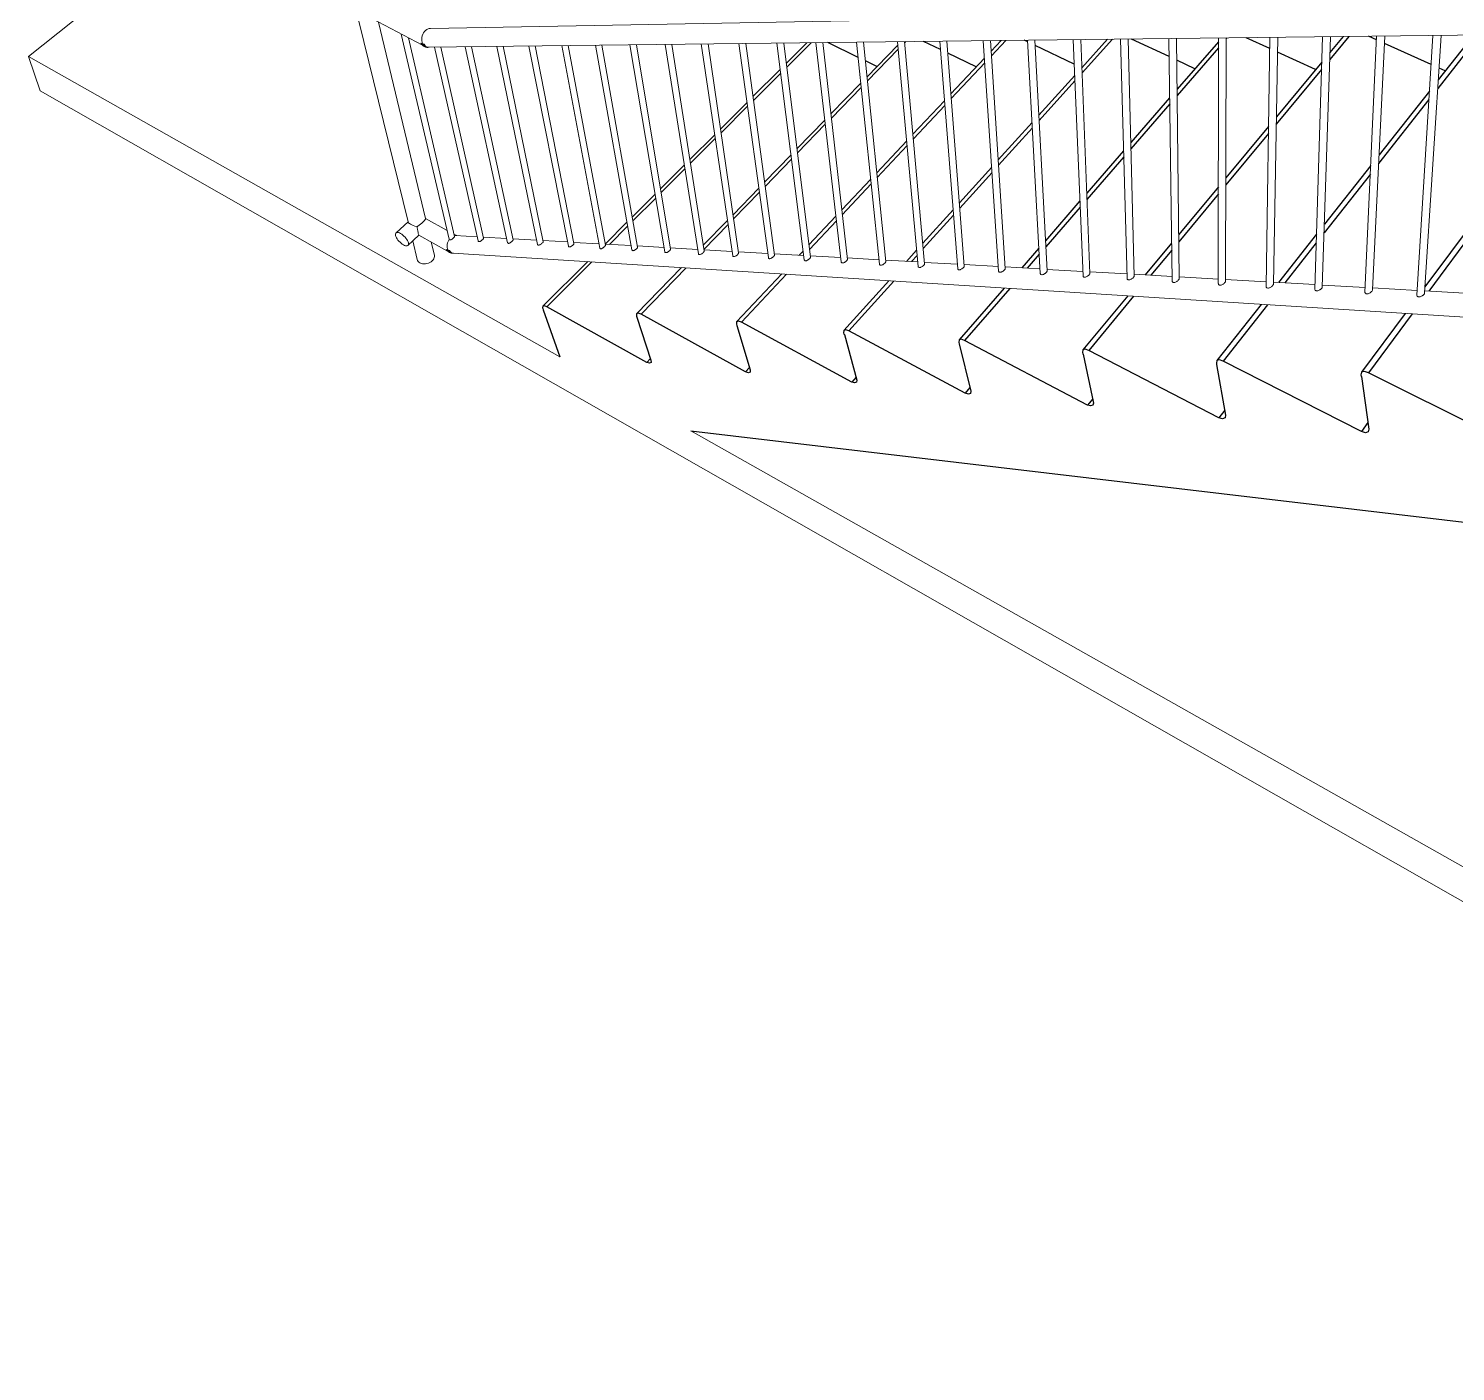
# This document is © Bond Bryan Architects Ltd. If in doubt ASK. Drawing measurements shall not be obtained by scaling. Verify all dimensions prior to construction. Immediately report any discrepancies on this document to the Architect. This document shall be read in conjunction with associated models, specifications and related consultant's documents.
# Model space of a CAD drawing. Header units: millimetres. Extents: x 14140 to 38780, y -11415 to 1223.
# Drawn here: x 15766 to 20282, y -11415 to -7166 of the extents above; entities that cross this region are included whole.
import ezdxf

# ---------------------------------------------------------------- set-up
doc = ezdxf.new("R2010")
doc.units = ezdxf.units.MM
doc.header["$MEASUREMENT"] = 0
for name, color, linetype in [('NewA-Ee_30_40-M_Floors', 7, 'Continuous'), ('NewA-Ee_35_10-M_StairsInternal', 7, 'Continuous'), ('NewA-Ss_25_15_60_05-M_BalustradeAndGuardingSystems', 7, 'Continuous')]:
    doc.layers.add(name, color=color, linetype=linetype)

# ---------------------------------------------------------------- blocks, each defined once
blk = doc.blocks.new('Section Elem_1_1', base_point=(19526.4, -6082.6))
at = {"layer": 'NewA-Ee_35_10-M_StairsInternal', "linetype": 'Continuous'}
for p, q in [((22361.9, -7135.1), (22350.8, -7139.1)), ((22376.1, -7137.6), (22361.9, -7135.1)), ((20803.1, -7180.8), (20802.1, -7182.2)), ((20969, -7222.2), (20871.6, -7180)), ((21283.7, -7175.2), (21189.8, -7310.7)), ((21261, -7175.5), (21196.2, -7268.7)), ((21392.1, -7191.1), (21352.6, -7174.4)), ((21803.2, -7169.2), (21579.7, -7518.4)), ((21778.7, -7169.4), (21590.4, -7462.5)), ((22062.3, -7247.1), (21875.4, -7169.6)), ((22350.8, -7139.1), (22318.7, -7193.8)), ((22377.8, -7138.4), (22340.3, -7202.6)), ((22377.8, -7138.4), (22376.1, -7137.6)), ((18229.4, -7210.7), (18164.4, -7275.6)), ((18242.7, -7210.6), (18165.8, -7287.4)), ((18391.4, -7256.8), (18296.1, -7210)), ((18517.3, -7217.9), (18419.8, -7318.2)), ((18541.6, -7207.1), (18539, -7209.8)), ((18651.7, -7232.4), (18598.1, -7206.5)), ((18844.1, -7203.6), (18812.6, -7237.1)), ((18858.9, -7203.4), (18813.6, -7251.8)), ((18928.4, -7208.1), (18917.2, -7202.7)), ((19075.7, -7278.2), (18952.2, -7219.4)), ((19180.9, -7199.7), (19099.5, -7289.5)), ((19196.8, -7199.5), (19100.2, -7306.3)), ((19375.6, -7254.3), (19256.9, -7198.8)), ((19531.9, -7207.3), (19400.8, -7358)), ((19559.2, -7195.3), (19556.4, -7198.4)), ((19694.2, -7229), (19619.4, -7194.6)), ((19944.7, -7190.8), (19884.2, -7263.8)), ((19926.5, -7191), (19884.9, -7241.1)), ((20032.2, -7201.4), (20007, -7190.1)), ((20205, -7279.4), (20057.3, -7212.7)), ((20359, -7186), (20226, -7355.1)), ((20339.5, -7186.2), (20227.7, -7327.9)), ((20574.2, -7251.2), (20425.1, -7185.2)), ((20773.2, -7193), (20581.6, -7450.6)), ((21595.9, -7277.6), (21419.6, -7202.8)), ((18451.1, -7286.1), (18414.7, -7268.2)), ((18518.5, -7231), (18421.1, -7331.3)), ((18765.4, -7287.3), (18675.3, -7243.8)), ((18791.2, -7259.8), (18685.3, -7372.5)), ((19457.7, -7292.7), (19399.8, -7265.6)), ((19531.9, -7226.7), (19401.1, -7377.5)), ((19839.5, -7295.7), (19718.8, -7240.3)), ((20769.4, -7226.2), (20578.4, -7483.8)), ((20691.4, -7303), (20600, -7262.6)), ((21162, -7305.9), (20995.6, -7233.7)), ((22243.5, -7322.2), (22091.3, -7259.1)), ((18145.1, -7294.8), (18058.6, -7381.1)), ((18146.6, -7306.6), (18060.2, -7393)), ((18792.2, -7274.5), (18686.4, -7387.2)), ((19077.2, -7314.1), (18963.7, -7439.5)), ((19099.5, -7289.5), (19099.5, -7289.5)), ((19858.1, -7295.3), (19714.8, -7468.1)), ((19858.8, -7272.5), (19715.2, -7445.4)), ((20250, -7299.7), (20230.1, -7290.7)), ((21684.9, -7315.3), (21623.6, -7289.3)), ((22292.9, -7284.1), (21946.6, -7878.2)), ((22271.1, -7275.1), (21965.6, -7796.9)), ((18399.9, -7338.7), (18305.5, -7435.8)), ((18401.2, -7351.8), (18307, -7448.9)), ((19077.9, -7330.9), (18964.5, -7456.3)), ((21159.7, -7321.2), (20942.1, -7634.3)), ((18039.9, -7399.8), (17955.9, -7483.6)), ((18664.6, -7394.5), (18565.1, -7500.4)), ((19377.4, -7385), (19254.3, -7526.6)), ((19377.7, -7404.4), (19254.7, -7546.1)), ((20198.1, -7390.5), (20039, -7592.8)), ((20199.8, -7363.4), (20040.3, -7565.6)), ((21153.4, -7363.3), (20936.5, -7676.4)), ((18041.6, -7411.6), (17957.6, -7495.5)), ((18665.8, -7409.2), (18566.4, -7515.1)), ((18286.2, -7455.7), (18198, -7546.4)), ((18287.7, -7468.7), (18199.6, -7559.4)), ((18942.2, -7463.1), (18835, -7581.5)), ((18943.1, -7480), (18836, -7598.4)), ((19690.5, -7475.2), (19555.2, -7638)), ((20551.3, -7491.4), (20375.6, -7727.7)), ((17937.7, -7501.8), (17859, -7580.3)), ((17939.5, -7513.6), (17860.8, -7592.2)), ((18545.1, -7521.6), (18450.6, -7622.1)), ((18546.5, -7536.3), (18452.1, -7636.9)), ((19690.1, -7498), (19555.2, -7660.8)), ((20548.1, -7524.6), (20372.9, -7760.9)), ((21548.6, -7527.5), (21296.6, -7919.9)), ((18179.3, -7565.6), (18095.3, -7652.1)), ((18181, -7578.7), (18097, -7665.1)), ((19231.9, -7552.4), (19115, -7686.8)), ((19232.4, -7571.8), (19115.8, -7706.2)), ((21538.1, -7583.5), (21287, -7975.9)), ((17841.3, -7598), (17766, -7673.1)), ((17843.1, -7609.9), (17768, -7684.9)), ((18814.3, -7604.4), (18712, -7717.3)), ((18815.4, -7621.2), (18713.3, -7734.1)), ((20012.7, -7626.2), (19866.3, -7812.3)), ((20013.9, -7599), (19867.2, -7785.1)), ((18077.1, -7670.7), (17995.5, -7754.7)), ((18431.3, -7642.7), (18339.9, -7739.9)), ((18432.8, -7657.4), (18341.5, -7754.7)), ((19531.7, -7666.4), (19406.1, -7817.5)), ((17748.7, -7690.3), (17676.8, -7762.1)), ((17750.7, -7702.2), (17678.9, -7774)), ((18078.9, -7683.8), (17997.4, -7767.8)), ((19093.6, -7711.4), (18984.4, -7837)), ((19531.7, -7689.1), (19406.4, -7840.3)), ((20908.7, -7682.3), (20711.6, -7965.8)), ((18321.2, -7759.8), (18235.8, -7850.6)), ((18692, -7739.3), (18596, -7845.3)), ((18693.4, -7756.1), (18597.5, -7862.2)), ((19094.4, -7730.9), (18985.4, -7856.5)), ((20347.4, -7765.6), (20185.6, -7983.1)), ((20903.2, -7724.4), (20706.8, -8007.9)), ((17659.9, -7778.9), (17591.1, -7847.7)), ((17662, -7790.8), (17604.1, -7848.7)), ((17977.9, -7772.9), (17901.4, -7851.5)), ((17979.8, -7785.9), (17903.5, -7864.6)), ((18322.9, -7774.5), (18237.7, -7865.4)), ((20344.7, -7798.9), (20198, -7996.8)), ((19383.7, -7844.5), (19299.9, -7945.5)), ((19842.3, -7816.7), (19721.7, -7969.6)), ((19841.5, -7843.9), (19741.7, -7970.7)), ((17535.5, -7903.1), (17393.7, -8044.6)), ((18217.7, -7869.8), (18205.3, -7883)), ((18576.7, -7866.6), (18544.3, -7902.4)), ((18578.2, -7883.4), (18560.3, -7903.3)), ((18963.8, -7860.7), (18909.4, -7923.2)), ((18964.8, -7880.2), (18926.6, -7924.2)), ((19384.1, -7867.3), (19318.4, -7946.6)), ((21915.8, -7882), (21770.3, -8130.3)), ((17548.8, -7904), (17406.4, -8046.3)), ((17832.9, -7922), (17690.3, -8068.7)), ((17846.9, -7922.9), (17704.4, -8069.7)), ((18149.8, -7942.1), (18006.9, -8094.1)), ((18164.7, -7943.1), (18021.9, -8095.2)), ((18488.8, -7963.6), (18345.9, -8121.3)), ((18504.8, -7964.7), (18362, -8122.5)), ((18854.1, -7986.8), (18711.2, -8151.2)), ((18871.3, -7987.9), (18728.5, -8152.5)), ((21259.1, -7978.1), (21210, -8054.6)), ((21897, -7963.2), (21793.5, -8140.9)), ((19244.9, -8011.7), (19102.9, -8182.7)), ((19263.4, -8012.8), (19121.5, -8184.1)), ((19667.3, -8038.5), (19527.1, -8216.3)), ((20680.9, -8010), (20671.3, -8023.8)), ((21249.7, -8034.1), (21235.7, -8056)), ((17393.7, -8044.6), (17392.9, -8049.9)), ((17392.9, -8049.9), (17393.5, -8051.9)), ((17393.5, -8051.9), (17394.9, -8055.8)), ((17398.7, -8043.2), (17393.7, -8044.6)), ((17394.9, -8055.8), (17447.1, -8204.3)), ((17406.4, -8046.3), (17398.7, -8043.2)), ((17722.4, -8222.5), (17406.4, -8046.3)), ((17695.6, -8066.5), (17690.3, -8068.7)), ((17690.3, -8068.7), (17690.3, -8075.5)), ((17690.3, -8075.5), (17691.6, -8079.5)), ((17691.6, -8079.5), (17735.9, -8215.4)), ((17704.4, -8069.7), (17695.6, -8066.5)), ((18035.2, -8251.8), (17704.4, -8069.7)), ((19687.4, -8039.7), (19547.3, -8217.8)), ((20122.9, -8067.4), (19984.8, -8253.1)), ((20144.6, -8068.8), (20006.7, -8254.7)), ((18006.9, -8094.1), (18006.7, -8101.1)), ((18006.7, -8101.1), (18007.9, -8105.2)), ((18012.7, -8091.8), (18006.9, -8094.1)), ((18007.9, -8105.2), (18008.1, -8105.3)), ((18008.1, -8105.3), (18050, -8245.5)), ((18021.9, -8095.2), (18012.7, -8091.8)), ((18371.2, -8284.7), (18021.9, -8095.2)), ((18345.9, -8121.3), (18345.4, -8128.6)), ((18345.4, -8128.6), (18346.5, -8132.8)), ((18352.2, -8119), (18345.9, -8121.3)), ((18362, -8122.5), (18352.2, -8119)), ((18730.1, -8319.4), (18362, -8122.5)), ((20619.1, -8098.9), (20483.6, -8293.8)), ((20642.7, -8100.4), (20507.4, -8295.6)), ((18346.5, -8132.8), (18348, -8133.6)), ((18348, -8133.6), (18387.4, -8278.3)), ((18711.2, -8151.2), (18710.3, -8158.8)), ((18710.3, -8158.8), (18711.3, -8163.1)), ((18718, -8148.9), (18711.2, -8151.2)), ((18711.3, -8163.1), (18711.5, -8163.3)), ((18711.5, -8163.3), (18747.9, -8312.9)), ((18728.5, -8152.5), (18718, -8148.9)), ((19117.4, -8357.4), (18728.5, -8152.5)), ((21159.5, -8133.2), (21027.7, -8338.4)), ((21185.2, -8134.8), (21053.7, -8340.4)), ((17734.2, -8210.2), (17722.4, -8222.5)), ((17735.9, -8215.4), (17736.1, -8222.5)), ((19102.9, -8182.7), (19101.5, -8190.5)), ((19101.5, -8190.5), (19102.5, -8195)), ((19102.5, -8195), (19104.2, -8195.9)), ((19110.4, -8180.3), (19102.9, -8182.7)), ((19104.2, -8195.9), (19136.9, -8350.7)), ((19121.5, -8184.1), (19110.4, -8180.3)), ((19533.3, -8397.6), (19121.5, -8184.1)), ((19527.1, -8216.3), (19525.3, -8224.4)), ((19535.4, -8213.8), (19527.1, -8216.3)), ((19547.3, -8217.8), (19535.4, -8213.8)), ((19984.7, -8440.7), (19547.3, -8217.8)), ((21727.7, -8203.1), (21620.4, -8386.4)), ((21750.9, -8213.8), (21649.3, -8388.3)), ((17731.1, -8225.1), (17722.4, -8222.5)), ((17736.1, -8222.5), (17731.1, -8225.1)), ((18047.8, -8238.1), (18035.2, -8251.8)), ((18044.4, -8255), (18035.2, -8251.8)), ((18050, -8252.7), (18044.4, -8255)), ((18050, -8245.5), (18050, -8252.7)), ((19525.3, -8224.4), (19526.2, -8229.1)), ((19526.2, -8229.1), (19554.8, -8389.6)), ((19984.8, -8253.1), (19982.5, -8261.4)), ((19982.5, -8261.4), (19983.2, -8266.3)), ((19993.9, -8250.5), (19984.8, -8253.1)), ((20006.7, -8254.7), (19993.9, -8250.5)), ((20472.4, -8487.7), (20006.7, -8254.7)), ((18385, -8269.3), (18371.2, -8284.7)), ((18380.3, -8287.2), (18371.2, -8284.7)), ((18386.2, -8284.9), (18380.3, -8287.2)), ((18387.4, -8278.3), (18386.2, -8284.9)), ((18745.2, -8301.7), (18730.1, -8319.4)), ((19983.2, -8266.3), (19985.1, -8267.2)), ((19985.1, -8267.2), (20008.3, -8433.7)), ((20483.6, -8293.8), (20480.7, -8302.5)), ((20480.7, -8302.5), (20481.2, -8307.6)), ((20481.2, -8307.6), (20481.4, -8307.7)), ((20481.4, -8307.7), (20498.5, -8480.6)), ((20493.7, -8291.2), (20483.6, -8293.8)), ((20507.4, -8295.6), (20493.7, -8291.2)), ((21005, -8539.9), (20507.4, -8295.6)), ((18740.5, -8322.9), (18730.1, -8319.4)), ((18747.2, -8320.5), (18740.5, -8322.9)), ((18747.9, -8312.9), (18747.2, -8320.5)), ((19134, -8337), (19117.4, -8357.4)), ((19136.9, -8350.7), (19134.5, -8357.3)), ((21027.7, -8338.4), (21023.9, -8347.5)), ((21023.9, -8347.5), (21024.3, -8352.7)), ((21024.3, -8352.7), (21034, -8532.6)), ((21038.9, -8335.8), (21027.7, -8338.4)), ((21053.7, -8340.4), (21038.9, -8335.8)), ((21584.8, -8595.9), (21053.7, -8340.4)), ((19127.5, -8359.7), (19117.4, -8357.4)), ((19134.5, -8357.3), (19127.5, -8359.7)), ((19551.9, -8373.6), (19533.3, -8397.6)), ((19545.2, -8400.8), (19533.3, -8397.6)), ((19553.2, -8397.9), (19545.2, -8400.8)), ((19554.8, -8389.6), (19553.2, -8397.9)), ((21620.4, -8386.4), (21616.1, -8395.5)), ((21616.1, -8395.5), (21616.2, -8401)), ((21632, -8383.3), (21620.4, -8386.4)), ((21647.4, -8387.4), (21632, -8383.3)), ((21649.2, -8388.3), (21647.4, -8387.4)), ((23894.8, -9445.6), (21649.2, -8388.3)), ((17862.4, -8438.8), (22261.5, -8958.1)), ((20005.3, -8412.4), (19984.7, -8440.7)), ((19997.3, -8444.7), (19984.7, -8440.7)), ((20006.3, -8442.1), (19997.3, -8444.7)), ((20008.3, -8433.7), (20006.3, -8442.1)), ((21616.2, -8401), (21617.1, -8588.5)), ((20495.9, -8453.4), (20472.4, -8487.7)), ((20486, -8492), (20472.4, -8487.7)), ((20495.9, -8489.3), (20486, -8492)), ((20498.5, -8480.6), (20495.9, -8489.3)), ((21032.1, -8497.1), (21005, -8539.9)), ((21034, -8532.6), (21030.6, -8541.7)), ((21019.7, -8544.4), (21005, -8539.9)), ((21030.6, -8541.7), (21019.7, -8544.4)), ((21616.8, -8540.4), (21584.8, -8595.9)), ((21600.3, -8600), (21584.8, -8595.9)), ((21612.2, -8597.3), (21600.3, -8600)), ((21617.1, -8588.5), (21612.2, -8597.3)), ((22261.5, -8958.1), (23774.2, -9688.2))]:
    blk.add_line(p, q, dxfattribs=at)
at = {"layer": 'NewA-Ee_35_10-M_StairsInternal', "color": 92, "linetype": 'Continuous', "lineweight": 35, "flags": 128}
blk.add_lwpolyline([(24407.4, -7959.5), (23894.8, -9445.6), (23774.2, -9688.2)], dxfattribs=at)
blk = doc.blocks.new('Section Elem_6_1', base_point=(19526.4, -6082.6))
at = {"layer": 'NewA-Ee_30_40-M_Floors', "color": 6, "linetype": 'Continuous', "lineweight": 13}
for p, q in [((17520.6, -5848.7), (15765.8, -7254.6)), ((15765.8, -7254.6), (17447.1, -8204.3)), ((15802.7, -7362.6), (15765.8, -7254.6)), ((15802.7, -7362.6), (22915.7, -11415.4)), ((17862.4, -8438.8), (22963.3, -11319.8))]:
    blk.add_line(p, q, dxfattribs=at)
blk = doc.blocks.new('Section Elem_8_1', base_point=(19526.4, -6082.6))
at = {"layer": 'NewA-Ss_25_15_60_05-M_BalustradeAndGuardingSystems', "color": 6, "linetype": 'Continuous', "lineweight": 13}
for p, q in [((22019.3, -7073.7), (17038.1, -7165.7)), ((16832.7, -7123.8), (17012.5, -7218.2)), ((16967.2, -7777.8), (16811.7, -7142.6)), ((16873.9, -7145.5), (17022.6, -7767.3)), ((17013.8, -7184), (17016.3, -7179.4)), ((17016.3, -7179.4), (17019.2, -7175.3)), ((17019.2, -7175.3), (17022.6, -7171.8)), ((17022.6, -7171.8), (17026.3, -7169)), ((17026.3, -7169), (17030.2, -7167.1)), ((17029.3, -7224.7), (22008.2, -7166.8)), ((17030.2, -7167.1), (17034.2, -7166)), ((17034.2, -7166), (17038.1, -7165.7)), ((16945.4, -7183), (17097, -7832.2)), ((16968.3, -7195), (17114.1, -7824.1)), ((17007.4, -7211.6), (17012.7, -7213.3)), ((17008.3, -7213.3), (17007.4, -7211.6)), ((17011.2, -7217.1), (17008.3, -7213.3)), ((17010.2, -7199.1), (17010.8, -7194)), ((17010.4, -7204.2), (17010.2, -7199.1)), ((17011.2, -7208.9), (17010.4, -7204.2)), ((17010.8, -7194), (17012, -7188.9)), ((17012.7, -7213.3), (17011.2, -7208.9)), ((17014.7, -7220.2), (17011.2, -7217.1)), ((17012, -7188.9), (17013.8, -7184)), ((17018.4, -7214.8), (17012.7, -7213.3)), ((17012.7, -7213.3), (17014.9, -7217.1)), ((17018.5, -7222.6), (17014.7, -7220.2)), ((17014.9, -7217.1), (17017.5, -7220.2)), ((17017.5, -7220.2), (17020.7, -7222.6)), ((17019.2, -7217), (17018.4, -7214.8)), ((17018.6, -7216.4), (17018.4, -7214.8)), ((17022.7, -7224.1), (17018.5, -7222.6)), ((17019.8, -7219.6), (17018.6, -7216.4)), ((17021, -7220.1), (17019.2, -7217)), ((17021.4, -7222.2), (17019.8, -7219.6)), ((17020.7, -7222.6), (17023.7, -7224.1)), ((17023.3, -7222.5), (17021, -7220.1)), ((17023.7, -7224.1), (17021.4, -7222.2)), ((17024.2, -7224.3), (17022.7, -7224.1)), ((17026.1, -7224.1), (17023.3, -7222.5)), ((17026.4, -7225.2), (17023.7, -7224.1)), ((17029.3, -7224.7), (17026.1, -7224.1)), ((17029.4, -7225.5), (17026.4, -7225.2)), ((17032.8, -7224.9), (17029.4, -7225.5)), ((17033.5, -7224.7), (17032.8, -7224.9)), ((17050.8, -7224.5), (17188.8, -7838)), ((17070.9, -7224.2), (17205.9, -7829.4)), ((17148, -7223.3), (17282, -7843.5)), ((17168.3, -7223.1), (17299.3, -7834.8)), ((17247.5, -7222.2), (17377.2, -7849)), ((17267.9, -7221.9), (17394.7, -7840.3)), ((17349.2, -7221), (17474.5, -7854.7)), ((17369.8, -7220.8), (17492.2, -7845.9)), ((17453.3, -7219.8), (17573.9, -7860.6)), ((17474, -7219.5), (17591.8, -7851.6)), ((17559.9, -7218.5), (17675.6, -7866.5)), ((17580.7, -7218.3), (17693.6, -7857.5)), ((17669, -7217.3), (17779.5, -7872.6)), ((17690, -7217), (17797.8, -7863.4)), ((17780.7, -7216), (17885.8, -7878.8)), ((17801.9, -7215.7), (17904.2, -7869.6)), ((17895.2, -7214.6), (17994.5, -7885.2)), ((17916.6, -7214.4), (18013.2, -7875.8)), ((18014.4, -7213.3), (18107.3, -7890.7)), ((18035.9, -7213), (18126.5, -7882.9)), ((18134.6, -7211.9), (18221.2, -7897.4)), ((18156.4, -7211.6), (18240.7, -7889.5)), ((18258, -7210.4), (18337.8, -7904.2)), ((18280, -7210.2), (18357.5, -7896.2)), ((18386.5, -7208.9), (18459.1, -7911.3)), ((18408.7, -7208.7), (18479.1, -7903.2)), ((18516.3, -7207.4), (18581.5, -7918.4)), ((18538.8, -7207.1), (18601.8, -7910.3)), ((18649.6, -7205.9), (18706.9, -7925.8)), ((18672.3, -7205.6), (18727.5, -7917.5)), ((18787.5, -7204.3), (18836.3, -7933.3)), ((18810.4, -7204), (18857.2, -7925)), ((18928.1, -7202.6), (18968.1, -7941)), ((18951.3, -7202.3), (18989.4, -7932.6)), ((19072.6, -7200.9), (19103.3, -7948.9)), ((19096, -7200.7), (19124.9, -7940.4)), ((19222.2, -7199.2), (19243, -7955.7)), ((19245.9, -7198.9), (19265, -7949.3)), ((19374.9, -7197.4), (19385.4, -7964)), ((19399, -7197.1), (19407.8, -7957.5)), ((19531.9, -7195.6), (19531.5, -7972.6)), ((19556.4, -7195.3), (19554.3, -7966)), ((19694.8, -7193.7), (19682.8, -7981.4)), ((19719.7, -7193.4), (19706, -7974.7)), ((19861.2, -7191.8), (19837, -7990.4)), ((19886.5, -7191.5), (19860.7, -7983.6)), ((20032.7, -7189.8), (19995.6, -7999.6)), ((20058.4, -7189.5), (20019.7, -7992.8)), ((20210.7, -7187.7), (20159.8, -8009.2)), ((20236.8, -7187.4), (20184.4, -8002.3)), ((17022.3, -7768.6), (17022.6, -7767.3)), ((17090.5, -7804.3), (17022.5, -7766.6)), ((16929.4, -7812.1), (16928, -7813.5)), ((16967, -7776.9), (16929.4, -7812.1)), ((16931.3, -7811.3), (16929.4, -7812.1)), ((16933.8, -7811.1), (16931.3, -7811.3)), ((16936.6, -7811.6), (16933.8, -7811.1)), ((16939.9, -7812.7), (16936.6, -7811.6)), ((16943.3, -7814.4), (16939.9, -7812.7)), ((16967.7, -7779.3), (16967.2, -7777.8)), ((16969.2, -7781.1), (16967.7, -7779.3)), ((16971.5, -7783), (16969.2, -7781.1)), ((16974.7, -7785), (16971.5, -7783)), ((16978.6, -7786.9), (16974.7, -7785)), ((16983, -7788.8), (16978.6, -7786.9)), ((16988, -7790.6), (16983, -7788.8)), ((16993.2, -7792.2), (16988, -7790.6)), ((16995.9, -7792.9), (16993.2, -7792.2)), ((16998, -7791.4), (16995.9, -7792.9)), ((16996.2, -7795.8), (16995.9, -7792.9)), ((16997, -7801.3), (16996.2, -7795.8)), ((16997.7, -7806.3), (16997, -7801.3)), ((16998.5, -7810.6), (16997.7, -7806.3)), ((16998, -7791.4), (17002.3, -7788.2)), ((16999.3, -7814.1), (16998.5, -7810.6)), ((17002.3, -7788.2), (17006.5, -7784.9)), ((17006.5, -7784.9), (17010.4, -7781.6)), ((17010.4, -7781.6), (17013.9, -7778.5)), ((17013.9, -7778.5), (17016.9, -7775.5)), ((17016.9, -7775.5), (17019.4, -7772.8)), ((17019.4, -7772.8), (17021.2, -7770.5)), ((17021.2, -7770.5), (17022.3, -7768.6)), ((16927.2, -7815.5), (16927, -7818)), ((16927, -7818), (16927.5, -7820.9)), ((16928, -7813.5), (16927.2, -7815.5)), ((16927.5, -7820.9), (16928.6, -7824.2)), ((16928.6, -7824.2), (16930.3, -7827.7)), ((16930.3, -7827.7), (16932.4, -7831.4)), ((16932.4, -7831.4), (16935.1, -7835)), ((16935.1, -7835), (16938.1, -7838.6)), ((16938.1, -7838.6), (16941.5, -7842)), ((16941.5, -7842), (16945, -7845.1)), ((16946.9, -7816.6), (16943.3, -7814.4)), ((16945, -7845.1), (16948.6, -7847.8)), ((16950.5, -7819.3), (16946.9, -7816.6)), ((16948.6, -7847.8), (16952.2, -7850.1)), ((16954, -7822.4), (16950.5, -7819.3)), ((16952.2, -7850.1), (16955.6, -7851.8)), ((16957.4, -7825.8), (16954, -7822.4)), ((16955.6, -7851.8), (16958.8, -7852.9)), ((16960.4, -7829.5), (16957.4, -7825.8)), ((16958.8, -7852.9), (16961.7, -7853.4)), ((16963.1, -7833.1), (16960.4, -7829.5)), ((16961.7, -7853.4), (16964.1, -7853.2)), ((16965.3, -7836.8), (16963.1, -7833.1)), ((16964.1, -7853.2), (16966.1, -7852.4)), ((16966.9, -7840.3), (16965.3, -7836.8)), ((17001.3, -7819.2), (16966.1, -7852.4)), ((16966.1, -7852.4), (16967.5, -7851)), ((16968, -7843.6), (16966.9, -7840.3)), ((16967.5, -7851), (16968.3, -7849)), ((16968.5, -7846.5), (16968, -7843.6)), ((16968.3, -7849), (16968.5, -7846.5)), ((16981.8, -7837.6), (16996.1, -7896.1)), ((17000, -7816.8), (16999.3, -7814.1)), ((17000.7, -7818.5), (17000, -7816.8)), ((17001.3, -7819.1), (17000.7, -7818.5)), ((17001.3, -7819.1), (17091.9, -7869.7)), ((17040.3, -7840.9), (17050.4, -7883.4)), ((17090.7, -7853.5), (17091.2, -7848.7)), ((17090.8, -7858.1), (17090.7, -7853.5)), ((17091.6, -7862.4), (17090.8, -7858.1)), ((17091.2, -7848.7), (17092.3, -7843.9)), ((17092.3, -7843.9), (17094, -7839.2)), ((17094, -7839.2), (17096.3, -7834.9)), ((17096.3, -7834.9), (17097.4, -7833.3)), ((17097, -7832.2), (17097.4, -7833.3)), ((17097.4, -7833.4), (17097.4, -7833.3)), ((17097.9, -7834.1), (17097.4, -7833.4)), ((17098.6, -7834.5), (17097.9, -7834.1)), ((17099.6, -7834.6), (17098.6, -7834.5)), ((17100.7, -7834.6), (17099.6, -7834.6)), ((17101.9, -7834.3), (17100.7, -7834.6)), ((17103.3, -7833.8), (17101.9, -7834.3)), ((17104.7, -7833.1), (17103.3, -7833.8)), ((17106.1, -7832.2), (17104.7, -7833.1)), ((17107.2, -7831.4), (17106.1, -7832.2)), ((17107.5, -7831.2), (17107.2, -7831.4)), ((17108.9, -7830.2), (17107.5, -7831.2)), ((17110.2, -7829.1), (17108.9, -7830.2)), ((17111.3, -7828), (17110.2, -7829.1)), ((17112.3, -7827.1), (17111.3, -7828)), ((17120.9, -7821.1), (17112.2, -7816.3)), ((17113.1, -7826.2), (17112.3, -7827.1)), ((17113.6, -7825.3), (17113.1, -7826.2)), ((17113.4, -7821.3), (17116.5, -7820.9)), ((17113.7, -7825.1), (17113.6, -7825.3)), ((17114, -7824.7), (17113.7, -7825.1)), ((17114.1, -7824.1), (17114, -7824.7)), ((17116.5, -7820.9), (17185.8, -7824.8)), ((17189.1, -7838.8), (17188.8, -7838)), ((17189.6, -7839.4), (17189.1, -7838.8)), ((17190.3, -7839.8), (17189.6, -7839.4)), ((17191.3, -7840), (17190.3, -7839.8)), ((17192.4, -7840), (17191.3, -7840)), ((17193.7, -7839.7), (17192.4, -7840)), ((17195.1, -7839.2), (17193.7, -7839.7)), ((17196.5, -7838.4), (17195.1, -7839.2)), ((17197.9, -7837.5), (17196.5, -7838.4)), ((17199, -7836.7), (17197.9, -7837.5)), ((17199.4, -7836.5), (17199, -7836.7)), ((17200.8, -7835.5), (17199.4, -7836.5)), ((17202, -7834.4), (17200.8, -7835.5)), ((17203.2, -7833.3), (17202, -7834.4)), ((17204.2, -7832.4), (17203.2, -7833.3)), ((17205, -7831.5), (17204.2, -7832.4)), ((17205.5, -7830.6), (17205, -7831.5)), ((17205.1, -7825.9), (17279.1, -7830.1)), ((17205.6, -7830.4), (17205.5, -7830.6)), ((17205.8, -7830), (17205.6, -7830.4)), ((17205.9, -7829.4), (17205.8, -7830)), ((17282.3, -7844.3), (17282, -7843.5)), ((17282.8, -7844.9), (17282.3, -7844.3)), ((17283.6, -7845.3), (17282.8, -7844.9)), ((17284.6, -7845.5), (17283.6, -7845.3)), ((17285.7, -7845.5), (17284.6, -7845.5)), ((17287, -7845.2), (17285.7, -7845.5)), ((17288.4, -7844.6), (17287, -7845.2)), ((17289.9, -7843.9), (17288.4, -7844.6)), ((17291.3, -7843), (17289.9, -7843.9)), ((17292.4, -7842.2), (17291.3, -7843)), ((17292.8, -7842), (17292.4, -7842.2)), ((17294.2, -7841), (17292.8, -7842)), ((17295.5, -7839.9), (17294.2, -7841)), ((17296.6, -7838.7), (17295.5, -7839.9)), ((17297.6, -7837.8), (17296.6, -7838.7)), ((17298.4, -7836.9), (17297.6, -7837.8)), ((17298.9, -7836), (17298.4, -7836.9)), ((17298.5, -7831.2), (17374.4, -7835.6)), ((17299, -7835.8), (17298.9, -7836)), ((17299.2, -7835.3), (17299, -7835.8)), ((17299.3, -7834.8), (17299.2, -7835.3)), ((17377.5, -7849.9), (17377.2, -7849)), ((17378.1, -7850.5), (17377.5, -7849.9)), ((17378.9, -7850.9), (17378.1, -7850.5)), ((17379.9, -7851.1), (17378.9, -7850.9)), ((17381.1, -7851.1), (17379.9, -7851.1)), ((17382.4, -7850.8), (17381.1, -7851.1)), ((17383.8, -7850.2), (17382.4, -7850.8)), ((17385.3, -7849.5), (17383.8, -7850.2)), ((17386.7, -7848.6), (17385.3, -7849.5)), ((17387.8, -7847.7), (17386.7, -7848.6)), ((17388.2, -7847.5), (17387.8, -7847.7)), ((17389.6, -7846.5), (17388.2, -7847.5)), ((17390.9, -7845.4), (17389.6, -7846.5)), ((17392.1, -7844.3), (17390.9, -7845.4)), ((17393.1, -7843.3), (17392.1, -7844.3)), ((17393.8, -7842.4), (17393.1, -7843.3)), ((17394.4, -7841.5), (17393.8, -7842.4)), ((17394, -7836.7), (17471.8, -7841.1)), ((17394.7, -7840.8), (17394.4, -7841.3)), ((17394.4, -7841.3), (17394.4, -7841.5)), ((17394.7, -7840.3), (17394.7, -7840.8)), ((17474.8, -7855.6), (17474.5, -7854.7)), ((17475.4, -7856.2), (17474.8, -7855.6)), ((17476.2, -7856.6), (17475.4, -7856.2)), ((17477.2, -7856.8), (17476.2, -7856.6)), ((17478.4, -7856.8), (17477.2, -7856.8)), ((17479.8, -7856.5), (17478.4, -7856.8)), ((17481.2, -7856), (17479.8, -7856.5)), ((17482.7, -7855.2), (17481.2, -7856)), ((17484.2, -7854.3), (17482.7, -7855.2)), ((17485.3, -7853.4), (17484.2, -7854.3)), ((17485.7, -7853.2), (17485.3, -7853.4)), ((17487.1, -7852.2), (17485.7, -7853.2)), ((17488.4, -7851.1), (17487.1, -7852.2)), ((17489.6, -7849.9), (17488.4, -7851.1)), ((17490.6, -7849), (17489.6, -7849.9)), ((17491.4, -7848), (17490.6, -7849)), ((17491.9, -7847.1), (17491.4, -7848)), ((17491.5, -7842.3), (17571.3, -7846.8)), ((17492.2, -7846.4), (17491.9, -7846.9)), ((17491.9, -7846.9), (17491.9, -7847.1)), ((17492.2, -7845.9), (17492.2, -7846.4)), ((17586.8, -7858), (17585.3, -7859)), ((17588.1, -7856.9), (17586.8, -7858)), ((17589.3, -7855.7), (17588.1, -7856.9)), ((17590.3, -7854.7), (17589.3, -7855.7)), ((17591, -7853.8), (17590.3, -7854.7)), ((17591.5, -7852.9), (17591, -7853.8)), ((17591.1, -7848), (17673.1, -7852.6)), ((17591.6, -7852.7), (17591.5, -7852.9)), ((17591.8, -7852.2), (17591.6, -7852.7)), ((17591.8, -7851.6), (17591.8, -7852.2)), ((17693, -7853.8), (17777.1, -7858.6)), ((17693.7, -7858), (17693.5, -7858.5)), ((17693.6, -7857.5), (17693.7, -7858)), ((16997.1, -7899.4), (16996.1, -7896.1)), ((16998.9, -7902.5), (16997.1, -7899.4)), ((17001.4, -7905.2), (16998.9, -7902.5)), ((17043.3, -7900.9), (17039.8, -7903.9)), ((17046.3, -7897.7), (17043.3, -7900.9)), ((17048.5, -7894.2), (17046.3, -7897.7)), ((17049.9, -7890.6), (17048.5, -7894.2)), ((17050.6, -7886.9), (17049.9, -7890.6)), ((17050.4, -7883.4), (17050.6, -7886.9)), ((17089, -7866.1), (17088.2, -7864.5)), ((17088.2, -7864.6), (17088.2, -7864.5)), ((17088.2, -7864.5), (17093, -7866.3)), ((17091.7, -7869.5), (17089, -7866.1)), ((17093, -7866.3), (17091.6, -7862.4)), ((17094.9, -7872.2), (17091.7, -7869.5)), ((17098.5, -7868.1), (17093, -7866.3)), ((17093, -7866.3), (17094.9, -7869.7)), ((17094.9, -7869.7), (17097.4, -7872.4)), ((17098.4, -7874.3), (17094.9, -7872.2)), ((17097.4, -7872.4), (17100.3, -7874.4)), ((17102.3, -7875.5), (17098.4, -7874.3)), ((17099.1, -7870), (17098.5, -7868.1)), ((17098.7, -7869.5), (17098.5, -7868.1)), ((17099.7, -7872.3), (17098.7, -7869.5)), ((17100.8, -7872.6), (17099.1, -7870)), ((17101.3, -7874.5), (17099.7, -7872.3)), ((17100.3, -7874.4), (17103.3, -7876)), ((17103, -7874.5), (17100.8, -7872.6)), ((17103.3, -7876), (17101.3, -7874.5)), ((17105.5, -7875.7), (17103, -7874.5)), ((17105.8, -7876.8), (17103.3, -7876)), ((17108.4, -7876), (17105.5, -7875.7)), ((17108.6, -7876.8), (17105.8, -7876.8)), ((17108.4, -7876), (21642.8, -8163.9)), ((17111, -7876.2), (17108.6, -7876.8)), ((17574.3, -7861.4), (17573.9, -7860.6)), ((17574.9, -7862.1), (17574.3, -7861.4)), ((17575.7, -7862.5), (17574.9, -7862.1)), ((17576.8, -7862.7), (17575.7, -7862.5)), ((17578, -7862.6), (17576.8, -7862.7)), ((17579.3, -7862.3), (17578, -7862.6)), ((17580.8, -7861.8), (17579.3, -7862.3)), ((17582.3, -7861), (17580.8, -7861.8)), ((17583.9, -7860.1), (17582.3, -7861)), ((17585, -7859.3), (17583.9, -7860.1)), ((17585.3, -7859), (17585, -7859.3)), ((17675.9, -7867.4), (17675.6, -7866.5)), ((17676.6, -7868), (17675.9, -7867.4)), ((17677.4, -7868.5), (17676.6, -7868)), ((17678.5, -7868.7), (17677.4, -7868.5)), ((17679.7, -7868.6), (17678.5, -7868.7)), ((17681.1, -7868.3), (17679.7, -7868.6)), ((17682.6, -7867.8), (17681.1, -7868.3)), ((17684.2, -7867), (17682.6, -7867.8)), ((17685.7, -7866.1), (17684.2, -7867)), ((17686.8, -7865.2), (17685.7, -7866.1)), ((17687.2, -7865), (17686.8, -7865.2)), ((17688.7, -7863.9), (17687.2, -7865)), ((17690, -7862.8), (17688.7, -7863.9)), ((17691.1, -7861.6), (17690, -7862.8)), ((17692.1, -7860.6), (17691.1, -7861.6)), ((17692.9, -7859.6), (17692.1, -7860.6)), ((17693.4, -7858.7), (17692.9, -7859.6)), ((17693.5, -7858.5), (17693.4, -7858.7)), ((17779.9, -7873.5), (17779.5, -7872.6)), ((17780.5, -7874.1), (17779.9, -7873.5)), ((17781.4, -7874.6), (17780.5, -7874.1)), ((17782.5, -7874.8), (17781.4, -7874.6)), ((17783.8, -7874.7), (17782.5, -7874.8)), ((17785.2, -7874.4), (17783.8, -7874.7)), ((17786.7, -7873.9), (17785.2, -7874.4)), ((17788.3, -7873.1), (17786.7, -7873.9)), ((17789.8, -7872.1), (17788.3, -7873.1)), ((17791, -7871.3), (17789.8, -7872.1)), ((17791.4, -7871), (17791, -7871.3)), ((17792.8, -7870), (17791.4, -7871)), ((17794.2, -7868.8), (17792.8, -7870)), ((17795.3, -7867.6), (17794.2, -7868.8)), ((17796.3, -7866.6), (17795.3, -7867.6)), ((17797.1, -7865.7), (17796.3, -7866.6)), ((17797.1, -7859.7), (17883.5, -7864.6)), ((17797.6, -7864.7), (17797.1, -7865.7)), ((17797.8, -7864), (17797.6, -7864.5)), ((17797.6, -7864.5), (17797.6, -7864.7)), ((17797.8, -7863.4), (17797.8, -7864)), ((17886.2, -7879.7), (17885.8, -7878.8)), ((17886.8, -7880.4), (17886.2, -7879.7)), ((17887.8, -7880.8), (17886.8, -7880.4)), ((17888.9, -7881), (17887.8, -7880.8)), ((17890.2, -7881), (17888.9, -7881)), ((17891.6, -7880.7), (17890.2, -7881)), ((17893.2, -7880.1), (17891.6, -7880.7)), ((17894.8, -7879.3), (17893.2, -7880.1)), ((17896.3, -7878.4), (17894.8, -7879.3)), ((17897.5, -7877.5), (17896.3, -7878.4)), ((17897.9, -7877.3), (17897.5, -7877.5)), ((17899.4, -7876.2), (17897.9, -7877.3)), ((17900.7, -7875), (17899.4, -7876.2)), ((17901.9, -7873.8), (17900.7, -7875)), ((17902.9, -7872.8), (17901.9, -7873.8)), ((17903.6, -7871.8), (17902.9, -7872.8)), ((17904.1, -7870.9), (17903.6, -7871.8)), ((17903.7, -7865.8), (17992.4, -7870.9)), ((17904.3, -7870.2), (17904.1, -7870.7)), ((17904.1, -7870.7), (17904.1, -7870.9)), ((17904.2, -7869.6), (17904.3, -7870.2)), ((17994.9, -7886.1), (17994.5, -7885.2)), ((17995.6, -7886.8), (17994.9, -7886.1)), ((17996.6, -7887.2), (17995.6, -7886.8)), ((17997.7, -7887.4), (17996.6, -7887.2)), ((17999, -7887.4), (17997.7, -7887.4)), ((18000.5, -7887.1), (17999, -7887.4)), ((18002.1, -7886.5), (18000.5, -7887.1)), ((18003.7, -7885.7), (18002.1, -7886.5)), ((18005.3, -7884.7), (18003.7, -7885.7)), ((18006.5, -7883.9), (18005.3, -7884.7)), ((18006.9, -7883.6), (18006.5, -7883.9)), ((18008.4, -7882.5), (18006.9, -7883.6)), ((18009.7, -7881.3), (18008.4, -7882.5)), ((18010.9, -7880.1), (18009.7, -7881.3)), ((18011.9, -7879.1), (18010.9, -7880.1)), ((18012.6, -7878.1), (18011.9, -7879.1)), ((18012.6, -7872), (18105.5, -7877.3)), ((18013.1, -7877.2), (18012.6, -7878.1)), ((18013.3, -7876.4), (18013.1, -7876.9)), ((18013.1, -7876.9), (18013.1, -7877.2)), ((18013.2, -7875.8), (18013.3, -7876.4)), ((18107.5, -7891.8), (18107.3, -7890.7)), ((18107.9, -7892.7), (18107.5, -7891.8)), ((18108.6, -7893.4), (18107.9, -7892.7)), ((18109.6, -7893.9), (18108.6, -7893.4)), ((18110.8, -7894.1), (18109.6, -7893.9)), ((18112.2, -7894), (18110.8, -7894.1)), ((18113.7, -7893.7), (18112.2, -7894)), ((18115.2, -7893.2), (18113.7, -7893.7)), ((18116.9, -7892.4), (18115.2, -7893.2)), ((18118.5, -7891.4), (18116.9, -7892.4)), ((18119.7, -7890.5), (18118.5, -7891.4)), ((18120.1, -7890.2), (18119.7, -7890.5)), ((18121.6, -7889.1), (18120.1, -7890.2)), ((18123, -7887.9), (18121.6, -7889.1)), ((18124.2, -7886.7), (18123, -7887.9)), ((18125.1, -7885.7), (18124.2, -7886.7)), ((18125.9, -7884.6), (18125.1, -7885.7)), ((18125.9, -7878.5), (18219.5, -7883.8)), ((18126.3, -7883.7), (18125.9, -7884.6)), ((18126.4, -7883.5), (18126.3, -7883.7)), ((18126.5, -7882.9), (18126.4, -7883.5)), ((18221.4, -7898.5), (18221.2, -7897.4)), ((18221.9, -7899.4), (18221.4, -7898.5)), ((18222.6, -7900.1), (18221.9, -7899.4)), ((18223.6, -7900.6), (18222.6, -7900.1)), ((18224.8, -7900.8), (18223.6, -7900.6)), ((18226.2, -7900.7), (18224.8, -7900.8)), ((18227.7, -7900.4), (18226.2, -7900.7)), ((18229.4, -7899.8), (18227.7, -7900.4)), ((18231, -7899), (18229.4, -7899.8)), ((18232.7, -7898), (18231, -7899)), ((18233.9, -7897.1), (18232.7, -7898)), ((18234.3, -7896.9), (18233.9, -7897.1)), ((18235.8, -7895.8), (18234.3, -7896.9)), ((18237.2, -7894.6), (18235.8, -7895.8)), ((18238.4, -7893.3), (18237.2, -7894.6)), ((18239.3, -7892.3), (18238.4, -7893.3)), ((18240.1, -7891.2), (18239.3, -7892.3)), ((18240.1, -7885), (18336.2, -7890.5)), ((18240.5, -7890.3), (18240.1, -7891.2)), ((18240.7, -7889.5), (18240.5, -7890)), ((18240.5, -7890), (18240.5, -7890.3)), ((18352.7, -7902.6), (18351.2, -7903.7)), ((18354.1, -7901.4), (18352.7, -7902.6)), ((18355.3, -7900.1), (18354.1, -7901.4)), ((18356.3, -7899), (18355.3, -7900.1)), ((18357, -7898), (18356.3, -7899)), ((18357, -7891.7), (18457.6, -7897.4)), ((18357.4, -7897), (18357, -7898)), ((18357.5, -7896.2), (18357.4, -7896.8)), ((18357.4, -7896.8), (18357.4, -7897)), ((18478.6, -7898.6), (18580.2, -7904.4)), ((18479.1, -7903.2), (18479, -7903.8)), ((17004.6, -7907.4), (17001.4, -7905.2)), ((17008.4, -7909.1), (17004.6, -7907.4)), ((17012.6, -7910.2), (17008.4, -7909.1)), ((17017.1, -7910.7), (17012.6, -7910.2)), ((17021.9, -7910.5), (17017.1, -7910.7)), ((17026.7, -7909.7), (17021.9, -7910.5)), ((17031.3, -7908.3), (17026.7, -7909.7)), ((17035.7, -7906.3), (17031.3, -7908.3)), ((17039.8, -7903.9), (17035.7, -7906.3)), ((18338, -7905.3), (18337.8, -7904.2)), ((18338.5, -7906.3), (18338, -7905.3)), ((18339.3, -7907), (18338.5, -7906.3)), ((18340.3, -7907.4), (18339.3, -7907)), ((18341.5, -7907.6), (18340.3, -7907.4)), ((18343, -7907.6), (18341.5, -7907.6)), ((18344.5, -7907.3), (18343, -7907.6)), ((18346.2, -7906.7), (18344.5, -7907.3)), ((18347.9, -7905.9), (18346.2, -7906.7)), ((18349.6, -7904.9), (18347.9, -7905.9)), ((18350.8, -7903.9), (18349.6, -7904.9)), ((18351.2, -7903.7), (18350.8, -7903.9)), ((18459.3, -7912.4), (18459.1, -7911.3)), ((18459.8, -7913.4), (18459.3, -7912.4)), ((18460.6, -7914.1), (18459.8, -7913.4)), ((18461.7, -7914.6), (18460.6, -7914.1)), ((18463, -7914.8), (18461.7, -7914.6)), ((18464.4, -7914.7), (18463, -7914.8)), ((18466, -7914.4), (18464.4, -7914.7)), ((18467.7, -7913.8), (18466, -7914.4)), ((18469.4, -7913), (18467.7, -7913.8)), ((18471.1, -7912), (18469.4, -7913)), ((18472.4, -7911), (18471.1, -7912)), ((18472.8, -7910.8), (18472.4, -7911)), ((18474.3, -7909.7), (18472.8, -7910.8)), ((18475.7, -7908.4), (18474.3, -7909.7)), ((18476.9, -7907.1), (18475.7, -7908.4)), ((18477.9, -7906.1), (18476.9, -7907.1)), ((18478.6, -7905), (18477.9, -7906.1)), ((18479, -7904), (18478.6, -7905)), ((18479, -7903.8), (18479, -7904)), ((18581.7, -7919.6), (18581.5, -7918.4)), ((18582.3, -7920.5), (18581.7, -7919.6)), ((18583.1, -7921.3), (18582.3, -7920.5)), ((18584.2, -7921.8), (18583.1, -7921.3)), ((18585.5, -7922), (18584.2, -7921.8)), ((18587, -7921.9), (18585.5, -7922)), ((18588.6, -7921.6), (18587, -7921.9)), ((18590.3, -7921), (18588.6, -7921.6)), ((18592.1, -7920.2), (18590.3, -7921)), ((18593.8, -7919.1), (18592.1, -7920.2)), ((18595.1, -7918.2), (18593.8, -7919.1)), ((18595.5, -7918), (18595.1, -7918.2)), ((18597, -7916.8), (18595.5, -7918)), ((18598.4, -7915.5), (18597, -7916.8)), ((18599.6, -7914.2), (18598.4, -7915.5)), ((18600.6, -7913.1), (18599.6, -7914.2)), ((18601.3, -7912.1), (18600.6, -7913.1)), ((18601.7, -7911.1), (18601.3, -7912.1)), ((18601.4, -7905.6), (18705.7, -7911.6)), ((18601.8, -7910.3), (18601.7, -7910.8)), ((18601.7, -7910.8), (18601.7, -7911.1)), ((18707.1, -7926.9), (18706.9, -7925.8)), ((18707.7, -7927.9), (18707.1, -7926.9)), ((18708.6, -7928.7), (18707.7, -7927.9)), ((18709.7, -7929.1), (18708.6, -7928.7)), ((18711, -7929.4), (18709.7, -7929.1)), ((18712.6, -7929.3), (18711, -7929.4)), ((18714.2, -7929), (18712.6, -7929.3)), ((18716, -7928.4), (18714.2, -7929)), ((18717.7, -7927.6), (18716, -7928.4)), ((18719.5, -7926.5), (18717.7, -7927.6)), ((18720.8, -7925.5), (18719.5, -7926.5)), ((18721.2, -7925.3), (18720.8, -7925.5)), ((18722.8, -7924.1), (18721.2, -7925.3)), ((18724.2, -7922.8), (18722.8, -7924.1)), ((18725.4, -7921.5), (18724.2, -7922.8)), ((18726.3, -7920.4), (18725.4, -7921.5)), ((18727, -7919.3), (18726.3, -7920.4)), ((18727.4, -7918.3), (18727, -7919.3)), ((18727.1, -7912.8), (18835.4, -7919)), ((18727.5, -7917.5), (18727.4, -7918.1)), ((18727.4, -7918.1), (18727.4, -7918.3)), ((18836.6, -7934.5), (18836.3, -7933.3)), ((18837.2, -7935.5), (18836.6, -7934.5)), ((18838.1, -7936.3), (18837.2, -7935.5)), ((18839.3, -7936.8), (18838.1, -7936.3)), ((18840.7, -7937), (18839.3, -7936.8)), ((18842.2, -7936.9), (18840.7, -7937)), ((18843.9, -7936.6), (18842.2, -7936.9)), ((18845.7, -7936), (18843.9, -7936.6)), ((18847.5, -7935.2), (18845.7, -7936)), ((18849.3, -7934.1), (18847.5, -7935.2)), ((18850.6, -7933.1), (18849.3, -7934.1)), ((18851, -7932.9), (18850.6, -7933.1)), ((18852.6, -7931.7), (18851, -7932.9)), ((18854, -7930.4), (18852.6, -7931.7)), ((18855.2, -7929), (18854, -7930.4)), ((18856.2, -7927.9), (18855.2, -7929)), ((18856.8, -7926.8), (18856.2, -7927.9)), ((18857.2, -7925.8), (18856.8, -7926.8)), ((18856.9, -7920.2), (18967.4, -7926.5)), ((18857.2, -7925), (18857.2, -7925.6)), ((18857.2, -7925.6), (18857.2, -7925.8)), ((18968.5, -7942.2), (18968.1, -7941)), ((18969.1, -7943.2), (18968.5, -7942.2)), ((18970, -7944), (18969.1, -7943.2)), ((18971.2, -7944.5), (18970, -7944)), ((18972.6, -7944.7), (18971.2, -7944.5)), ((18974.2, -7944.7), (18972.6, -7944.7)), ((18976, -7944.4), (18974.2, -7944.7)), ((18977.8, -7943.8), (18976, -7944.4)), ((18979.6, -7942.9), (18977.8, -7943.8)), ((18981.5, -7941.8), (18979.6, -7942.9)), ((18982.8, -7940.8), (18981.5, -7941.8)), ((18983.2, -7940.6), (18982.8, -7940.8)), ((18984.8, -7939.4), (18983.2, -7940.6)), ((18986.2, -7938.1), (18984.8, -7939.4)), ((18987.4, -7936.7), (18986.2, -7938.1)), ((18988.4, -7935.6), (18987.4, -7936.7)), ((18989, -7934.5), (18988.4, -7935.6)), ((18989.4, -7933.4), (18989, -7934.5)), ((18989.1, -7927.8), (19102.7, -7934.2)), ((18989.4, -7932.6), (18989.4, -7933.2)), ((18989.4, -7933.2), (18989.4, -7933.4)), ((19118.3, -7948.7), (19117, -7949.7)), ((19118.8, -7948.5), (19118.3, -7948.7)), ((19120.4, -7947.3), (19118.8, -7948.5)), ((19121.8, -7945.9), (19120.4, -7947.3)), ((19123, -7944.6), (19121.8, -7945.9)), ((19123.9, -7943.4), (19123, -7944.6)), ((19124.6, -7942.3), (19123.9, -7943.4)), ((19124.9, -7941.2), (19124.6, -7942.3)), ((19124.7, -7935.5), (19242.6, -7942.2)), ((19124.9, -7940.4), (19124.9, -7941)), ((19124.9, -7941), (19124.9, -7941.2)), ((19264.8, -7943.5), (19385.2, -7950.4)), ((19103.7, -7950.2), (19103.3, -7948.9)), ((19104.4, -7951.2), (19103.7, -7950.2)), ((19105.3, -7952), (19104.4, -7951.2)), ((19106.5, -7952.5), (19105.3, -7952)), ((19108, -7952.7), (19106.5, -7952.5)), ((19109.6, -7952.7), (19108, -7952.7)), ((19111.4, -7952.3), (19109.6, -7952.7)), ((19113.3, -7951.7), (19111.4, -7952.3)), ((19115.1, -7950.8), (19113.3, -7951.7)), ((19117, -7949.7), (19115.1, -7950.8)), ((19243, -7955.7), (19243, -7956)), ((19243.1, -7957.1), (19243, -7956)), ((19243.4, -7958.3), (19243.1, -7957.1)), ((19244.1, -7959.4), (19243.4, -7958.3)), ((19245.1, -7960.2), (19244.1, -7959.4)), ((19246.4, -7960.7), (19245.1, -7960.2)), ((19247.9, -7960.9), (19246.4, -7960.7)), ((19249.6, -7960.9), (19247.9, -7960.9)), ((19251.4, -7960.5), (19249.6, -7960.9)), ((19253.3, -7959.9), (19251.4, -7960.5)), ((19255.2, -7959), (19253.3, -7959.9)), ((19257.1, -7957.9), (19255.2, -7959)), ((19258.4, -7956.9), (19257.1, -7957.9)), ((19258.9, -7956.7), (19258.4, -7956.9)), ((19260.5, -7955.4), (19258.9, -7956.7)), ((19261.9, -7954.1), (19260.5, -7955.4)), ((19263.1, -7952.7), (19261.9, -7954.1)), ((19264.1, -7951.5), (19263.1, -7952.7)), ((19264.7, -7950.4), (19264.1, -7951.5)), ((19265, -7949.3), (19264.7, -7950.4)), ((19385.4, -7964), (19385.4, -7964.3)), ((19385.4, -7965.4), (19385.4, -7964.3)), ((19385.9, -7966.7), (19385.4, -7965.4)), ((19386.6, -7967.7), (19385.9, -7966.7)), ((19387.6, -7968.5), (19386.6, -7967.7)), ((19388.9, -7969.1), (19387.6, -7968.5)), ((19390.5, -7969.3), (19388.9, -7969.1)), ((19392.2, -7969.3), (19390.5, -7969.3)), ((19394, -7968.9), (19392.2, -7969.3)), ((19396, -7968.3), (19394, -7968.9)), ((19397.9, -7967.4), (19396, -7968.3)), ((19399.8, -7966.3), (19397.9, -7967.4)), ((19401.2, -7965.3), (19399.8, -7966.3)), ((19401.6, -7965), (19401.2, -7965.3)), ((19403.3, -7963.7), (19401.6, -7965)), ((19404.8, -7962.4), (19403.3, -7963.7)), ((19406, -7961), (19404.8, -7962.4)), ((19406.9, -7959.8), (19406, -7961)), ((19407.5, -7958.6), (19406.9, -7959.8)), ((19407.8, -7957.5), (19407.5, -7958.6)), ((19407.7, -7951.7), (19531.6, -7958.7)), ((19531.5, -7972.6), (19531.6, -7972.9)), ((19531.6, -7974), (19531.6, -7972.9)), ((19532.1, -7975.3), (19531.6, -7974)), ((19532.8, -7976.3), (19532.1, -7975.3)), ((19533.9, -7977.1), (19532.8, -7976.3)), ((19535.3, -7977.7), (19533.9, -7977.1)), ((19536.8, -7977.9), (19535.3, -7977.7)), ((19538.6, -7977.9), (19536.8, -7977.9)), ((19540.5, -7977.5), (19538.6, -7977.9)), ((19542.5, -7976.9), (19540.5, -7977.5)), ((19544.5, -7976), (19542.5, -7976.9)), ((19546.4, -7974.8), (19544.5, -7976)), ((19547.8, -7973.8), (19546.4, -7974.8)), ((19548.2, -7973.5), (19547.8, -7973.8)), ((19549.9, -7972.3), (19548.2, -7973.5)), ((19551.4, -7970.9), (19549.9, -7972.3)), ((19552.6, -7969.5), (19551.4, -7970.9)), ((19553.5, -7968.3), (19552.6, -7969.5)), ((19554.1, -7967.1), (19553.5, -7968.3)), ((19554.3, -7966), (19554.1, -7967.1)), ((19554.4, -7960), (19683, -7967.4)), ((19682.8, -7981.4), (19682.8, -7981.7)), ((19682.9, -7982.8), (19682.8, -7981.7)), ((19683.3, -7984.1), (19682.9, -7982.8)), ((19684.1, -7985.2), (19683.3, -7984.1)), ((19685.3, -7986), (19684.1, -7985.2)), ((19686.6, -7986.6), (19685.3, -7986)), ((19688.3, -7986.8), (19686.6, -7986.6)), ((19690.1, -7986.8), (19688.3, -7986.8)), ((19692, -7986.4), (19690.1, -7986.8)), ((19694, -7985.8), (19692, -7986.4)), ((19696.1, -7984.9), (19694, -7985.8)), ((19698.1, -7983.7), (19696.1, -7984.9)), ((19699.5, -7982.7), (19698.1, -7983.7)), ((19699.9, -7982.4), (19699.5, -7982.7)), ((19701.6, -7981.1), (19699.9, -7982.4)), ((19703.1, -7979.7), (19701.6, -7981.1)), ((19704.3, -7978.2), (19703.1, -7979.7)), ((19705.2, -7977), (19704.3, -7978.2)), ((19705.8, -7975.8), (19705.2, -7977)), ((19706, -7974.7), (19705.8, -7975.8)), ((19706.1, -7968.7), (19837.4, -7976.2)), ((19837, -7990.4), (19837.1, -7990.7)), ((19837.2, -7991.8), (19837.1, -7990.7)), ((19837.7, -7993.2), (19837.2, -7991.8)), ((19838.5, -7994.2), (19837.7, -7993.2)), ((19850.7, -7993.9), (19848.7, -7994.8)), ((19852.8, -7992.7), (19850.7, -7993.9)), ((19854.2, -7991.7), (19852.8, -7992.7)), ((19854.6, -7991.4), (19854.2, -7991.7)), ((19856.4, -7990.1), (19854.6, -7991.4)), ((19857.8, -7988.7), (19856.4, -7990.1)), ((19859, -7987.2), (19857.8, -7988.7)), ((19859.9, -7986), (19859, -7987.2)), ((19860.5, -7984.8), (19859.9, -7986)), ((19860.7, -7983.6), (19860.5, -7984.8)), ((19860.9, -7977.5), (19996.2, -7985.3)), ((20019.7, -7992.8), (20019.5, -7994)), ((20020, -7986.6), (20160.7, -7994.6)), ((19839.7, -7995.1), (19838.5, -7994.2)), ((19841.1, -7995.6), (19839.7, -7995.1)), ((19842.8, -7995.9), (19841.1, -7995.6)), ((19844.6, -7995.9), (19842.8, -7995.9)), ((19846.6, -7995.5), (19844.6, -7995.9)), ((19848.7, -7994.8), (19846.6, -7995.5)), ((19995.6, -7999.6), (19995.6, -7999.9)), ((19995.7, -8001.1), (19995.6, -7999.9)), ((19996.3, -8002.4), (19995.7, -8001.1)), ((19997.2, -8003.6), (19996.3, -8002.4)), ((19998.4, -8004.4), (19997.2, -8003.6)), ((19999.8, -8005), (19998.4, -8004.4)), ((20001.6, -8005.2), (19999.8, -8005)), ((20003.5, -8005.2), (20001.6, -8005.2)), ((20005.5, -8004.8), (20003.5, -8005.2)), ((20007.6, -8004.2), (20005.5, -8004.8)), ((20009.7, -8003.2), (20007.6, -8004.2)), ((20011.8, -8002), (20009.7, -8003.2)), ((20013.2, -8001), (20011.8, -8002)), ((20013.7, -8000.7), (20013.2, -8001)), ((20015.4, -7999.4), (20013.7, -8000.7)), ((20016.9, -7997.9), (20015.4, -7999.4)), ((20018.1, -7996.4), (20016.9, -7997.9)), ((20019, -7995.2), (20018.1, -7996.4)), ((20019.5, -7994), (20019, -7995.2)), ((20159.8, -8009.2), (20159.8, -8009.5)), ((20160, -8010.7), (20159.8, -8009.5)), ((20160.5, -8012.1), (20160, -8010.7)), ((20161.5, -8013.2), (20160.5, -8012.1)), ((20162.7, -8014.1), (20161.5, -8013.2)), ((20164.3, -8014.6), (20162.7, -8014.1)), ((20166, -8014.9), (20164.3, -8014.6)), ((20168, -8014.9), (20166, -8014.9)), ((20170.1, -8014.5), (20168, -8014.9)), ((20172.2, -8013.8), (20170.1, -8014.5)), ((20174.4, -8012.9), (20172.2, -8013.8)), ((20176.5, -8011.7), (20174.4, -8012.9)), ((20178, -8010.6), (20176.5, -8011.7)), ((20178.4, -8010.3), (20178, -8010.6)), ((20180.2, -8009), (20178.4, -8010.3)), ((20181.7, -8007.5), (20180.2, -8009)), ((20182.9, -8006), (20181.7, -8007.5)), ((20183.7, -8004.7), (20182.9, -8006)), ((20184.2, -8003.5), (20183.7, -8004.7)), ((20184.4, -8002.3), (20184.2, -8003.5)), ((20184.8, -7996), (20328.6, -8004.2))]:
    blk.add_line(p, q, dxfattribs=at)

msp = doc.modelspace()

# ---------------------------------------------------------------- block references
at = {"layer": 'NewA-Ee_30_40-M_Floors', "lineweight": 0}
msp.add_blockref('Section Elem_6_1', (19526.4, -6082.6), dxfattribs=at)
at = {"layer": 'NewA-Ee_35_10-M_StairsInternal', "lineweight": 0}
msp.add_blockref('Section Elem_1_1', (19526.4, -6082.6), dxfattribs=at)
at = {"layer": 'NewA-Ss_25_15_60_05-M_BalustradeAndGuardingSystems', "lineweight": 0}
msp.add_blockref('Section Elem_8_1', (19526.4, -6082.6), dxfattribs=at)

doc.saveas('drawing.dxf')
